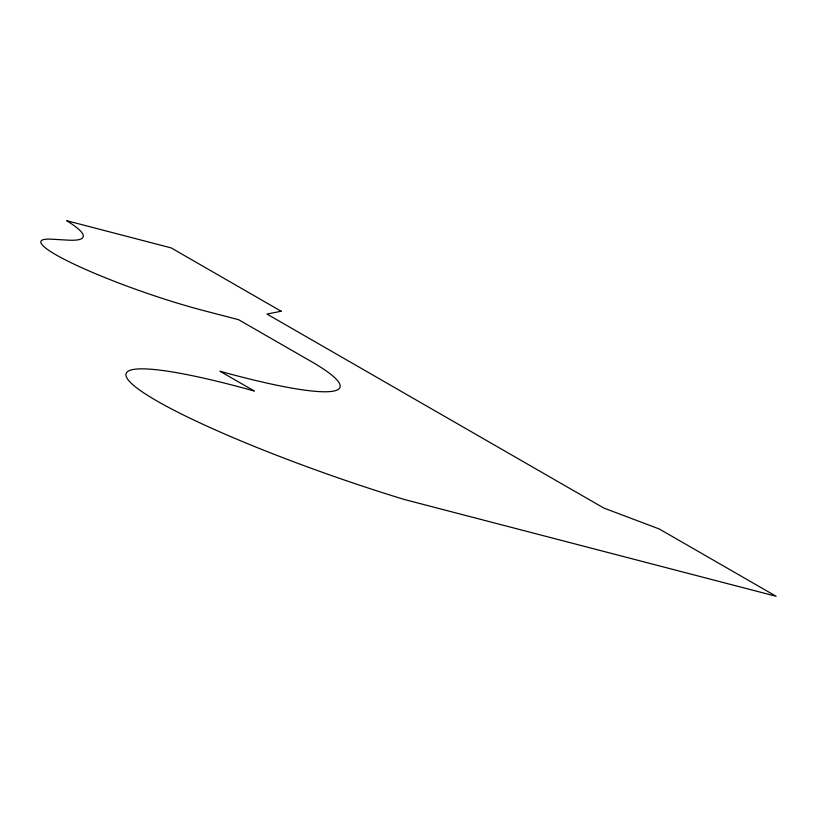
<?xml version="1.0" encoding="UTF-8"?>
<svg xmlns="http://www.w3.org/2000/svg" width="817" height="817" viewBox="0 0 817 817"><rect width="100%" height="100%" fill="white"/><g stroke="black" fill="none" stroke-linecap="round" stroke-linejoin="round"><path stroke-width="1.23" d="M281.16 311.246L266.965 314.055L603.824 508.051L659.278 528.987L776.15 596.298L404.681 499.585A233.111 28.809 19.2 0 1 139.237 389.76A233.111 28.809 19.2 0 1 254.342 391.026L219.967 371.235A222.183 27.461 19.2 0 0 307.315 359.266L238.564 319.682L203.739 310.613A114.186 14.114 19.2 0 1 75.573 264.871A114.186 14.114 19.2 0 1 51.726 239.197L67.535 240.116A164.789 20.364 19.2 0 0 66.698 220.702L171.172 247.908L281.16 311.246"/></g></svg>
